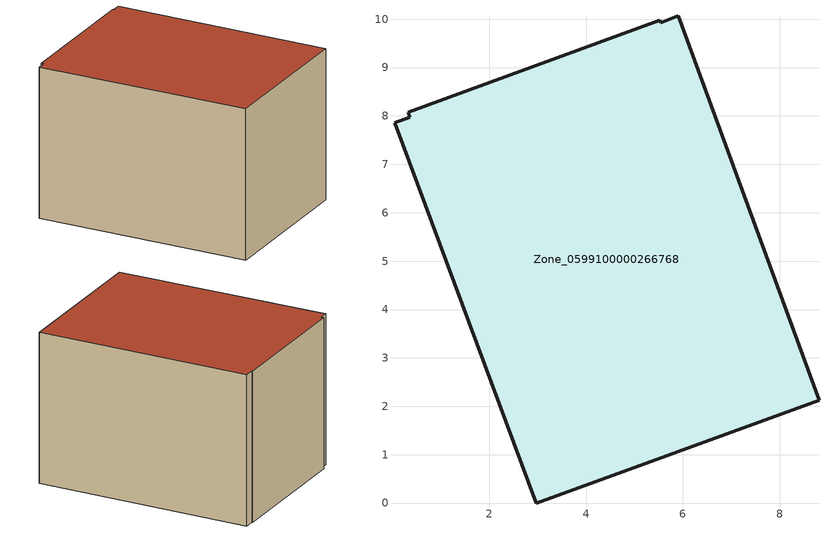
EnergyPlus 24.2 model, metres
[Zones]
Zone_0599100000266768
 floor ground (C_G): 0.32,8.08 5.52,9.97 5.54,9.93 5.91,10.07 8.81,2.13 2.96,0 0.04,7.86 0.35,7.97 z3.85
 wall outside (C_F): 2.96,0 8.81,2.13 5.91,10.07 5.54,9.93 5.52,9.97 0.32,8.08 0.35,7.97 0.04,7.86 2.96,0 z3.85:9.8
 roof outside (C_R): 5.91,10.07 5.54,9.93 5.52,9.97 0.32,8.08 0.35,7.97 0.04,7.86 2.96,0 8.81,2.13 z9.8
[BUILDING]
Pand.0599100000266768: North Axis=0; Terrain=City; Loads Convergence Tolerance Value=0.04; Temperature Convergence Tolerance Value=0.4; Solar Distribution=FullExterior; Maximum Number of Warmup Days=25; Minimum Number of Warmup Days=1
[Site:Location]
Rotterdam.The.Hague.AP_ZH_NLD Design_Conditions: Latitude=51.96; Longitude=4.45; Time Zone=1; Elevation=-4.5
[SITE:GROUNDTEMPERATURE:BUILDINGSURFACE]
18, 18, 18, 18, 18, 18, 18, 18, 18, 18, 18, 18
[MATERIAL] Thermal Absorptance=0.9; Solar Absorptance=0.7; Visible Absorptance=0.7
Name | Roughness | Thickness | Conductivity | Density | Specific Heat
G.TC.1946-1964 | MediumSmooth | 0.15 | 1 | 540 | 1210
F.TC.1946-1964 | Rough | 0.3 | 0.857143 | 1920 | 840
R.TC.1946-1964 | MediumRough | 0.2 | 0.235294 | 1500 | 1000
[CONSTRUCTION]
C_G: G.TC.1946-1964
C_F: F.TC.1946-1964
C_R: R.TC.1946-1964
[ZONE]
Zone_0599100000266768: Type=1; Multiplier=1; Ceiling Height=Autocalculate; Volume=Autocalculate; Floor Area=autocalculate; Part of Total Floor Area=Yes
[ZONEINFILTRATION:DESIGNFLOWRATE]
Infil_Zone_0599100000266768: Zone or ZoneList or Space or SpaceList=Zone_0599100000266768; Schedule=AlwaysOn; Design Flow Rate Calculation Method=Flow/Area; Flow Rate per Floor Area=0.003; Constant Term Coefficient=1; Temperature Term Coefficient=0; Velocity Term Coefficient=0; Velocity Squared Term Coefficient=0
[HVACTEMPLATE:ZONE:IDEALLOADSAIRSYSTEM]
Zone_0599100000266768: Maximum Heating Supply Air Temperature=50; Minimum Cooling Supply Air Temperature=13; Maximum Heating Supply Air Humidity Ratio=0.0156; Minimum Cooling Supply Air Humidity Ratio=0.0077; Heating Limit=NoLimit; Cooling Limit=NoLimit; Dehumidification Control Type=ConstantSensibleHeatRatio; Cooling Sensible Heat Ratio=0.7; Dehumidification Setpoint=60; Humidification Control Type=None; Humidification Setpoint=30; Outdoor Air Method=None; Outdoor Air Flow Rate per Person=0.00944; Outdoor Air Flow Rate per Zone Floor Area=0; Outdoor Air Flow Rate per Zone=0; Demand Controlled Ventilation Type=None; Outdoor Air Economizer Type=NoEconomizer; Heat Recovery Type=None; Sensible Heat Recovery Effectiveness=0.7; Latent Heat Recovery Effectiveness=0.65
[ZONECONTROL:THERMOSTAT]
ThermostatControl_Zone_0599100000266768: Zone or ZoneList=Zone_0599100000266768; Control Type Schedule=DualSetpointControlType; Control 1=Thermostat_Zone_0599100000266768; Temperature Difference Between Cutout And Setpoint=0
[THERMOSTATSETPOINT:DUALSETPOINT]
Thermostat_Zone_0599100000266768: Heating Setpoint Temperature Schedule=HeatingSetpoint_Zone_0599100000266768; Cooling Setpoint Temperature Schedule=CoolingSetpoint_Zone_0599100000266768
[SCHEDULE:COMPACT]
HeatingSetpoint_Zone_0599100000266768: Through: 12/31, For: AllDays, Until: 24:00, 21
CoolingSetpoint_Zone_0599100000266768: Through: 12/31, For: AllDays, Until: 24:00, 24
DualSetpointControlType: Through: 12/31, For: AllDays, Until: 24:00, 4
AlwaysOn: Through: 12/31, For: AllDays, Until: 24:00, 1
